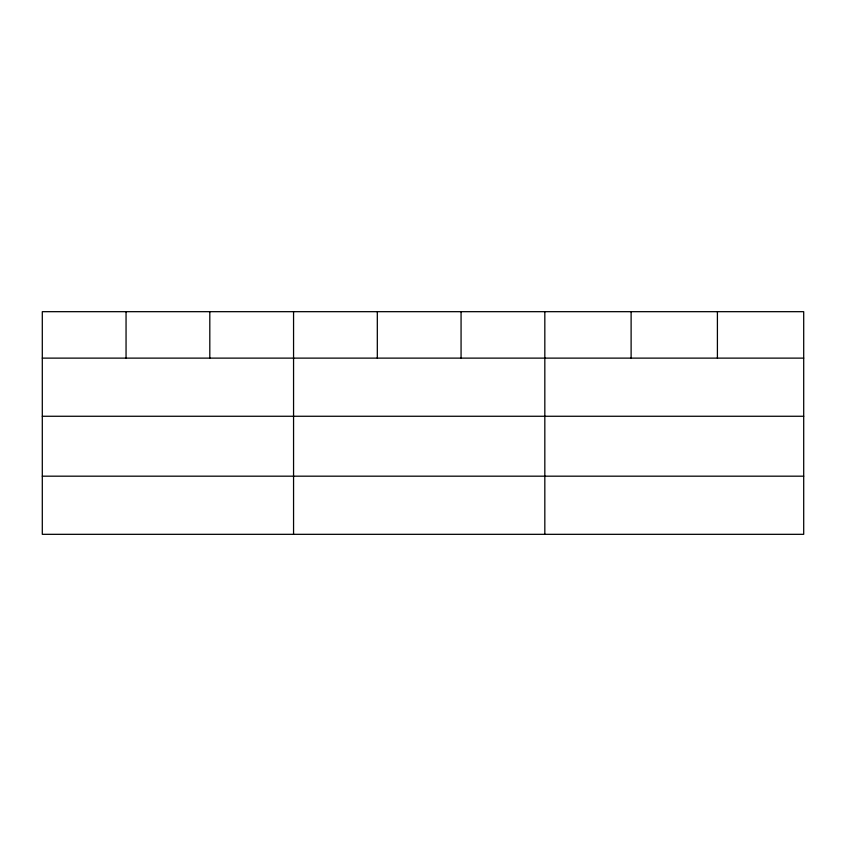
<?xml version="1.0" encoding="UTF-8"?>
<svg xmlns="http://www.w3.org/2000/svg" width="846" height="846" viewBox="0 0 846 846"><rect width="100%" height="100%" fill="white"/><g stroke="black" fill="none" stroke-linecap="round" stroke-linejoin="round"><path stroke-width="1.27" d="M803.7 416.264L803.7 311.677L42.3 311.677L42.3 534.323L803.7 534.323L803.7 416.264L42.3 416.264M42.3 358.122L803.7 358.122M42.3 476.182L803.7 476.182M717.408 311.677L717.408 358.122M631.116 311.677L631.116 358.122M544.824 311.677L544.824 534.323M461.07 311.677L461.07 358.122M377.316 311.677L377.316 358.122M293.562 311.677L293.562 534.323M209.808 311.677L209.808 358.122M126.054 311.677L126.054 358.122"/></g></svg>
